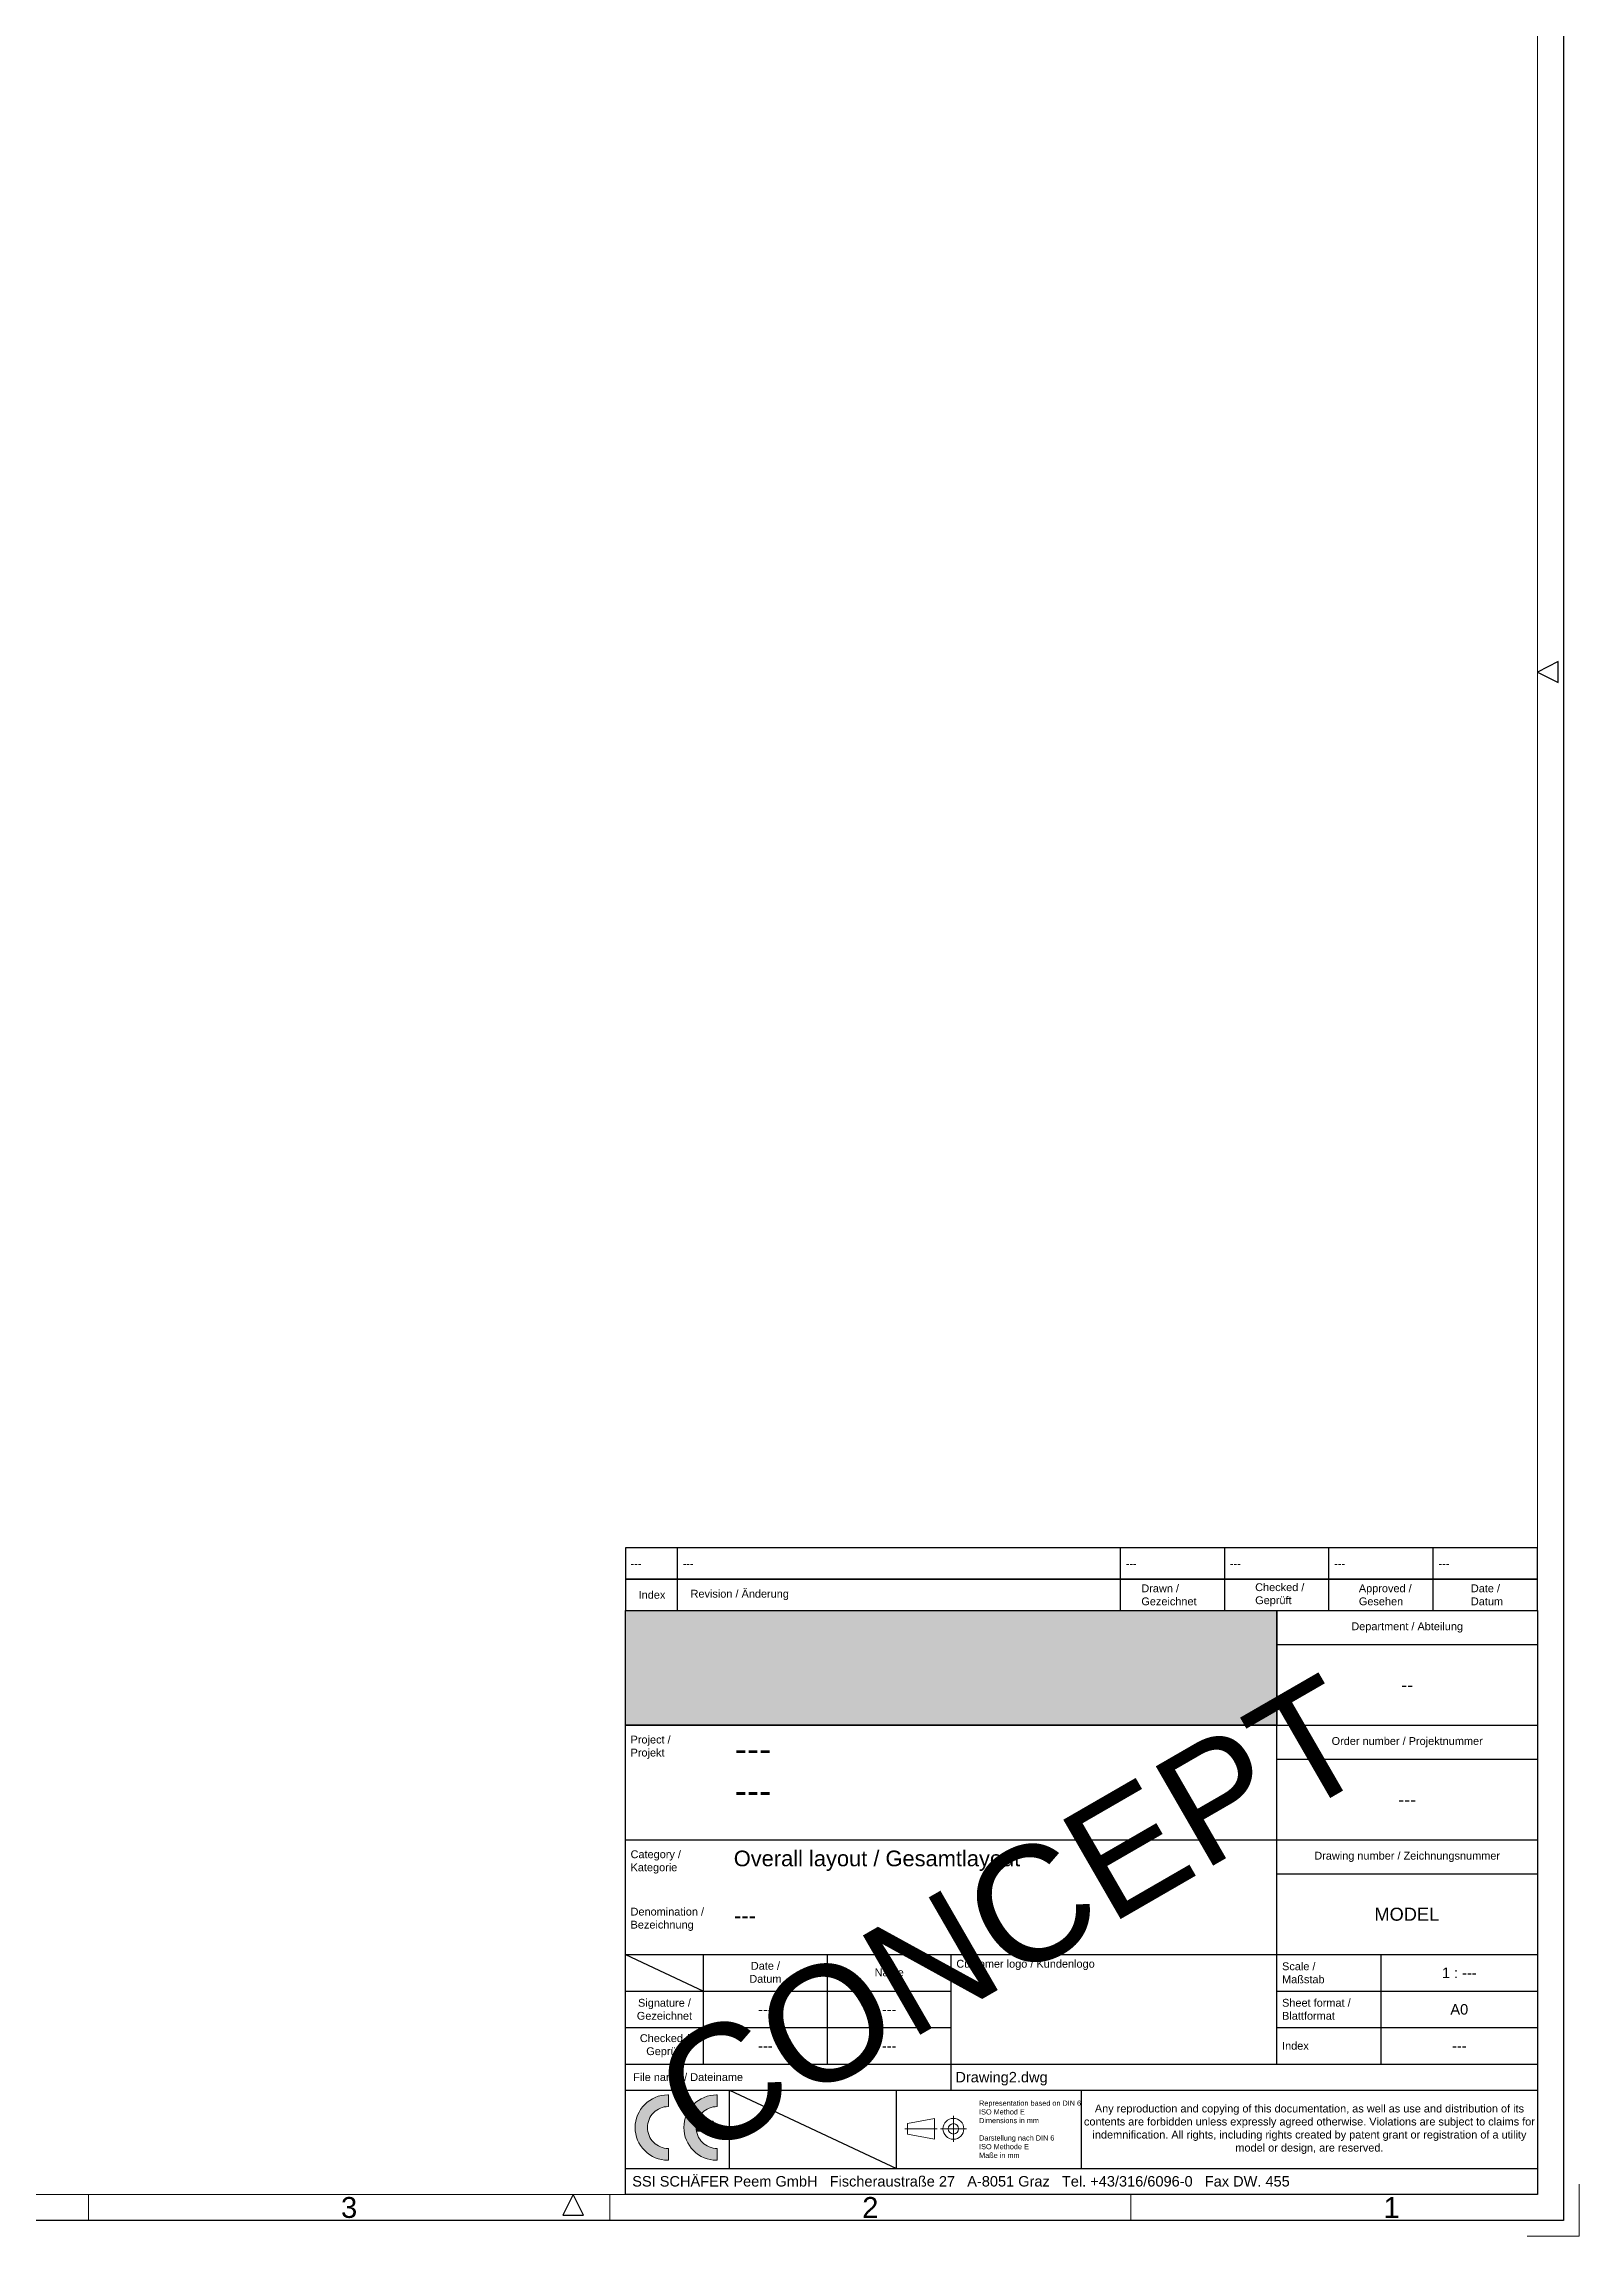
# Paper-space layout 'A0' of a CAD drawing. Header units: millimetres. Extents: x 0 to 1189, y 0 to 841.
# Drawn here: x 894.4 to 1189, y 0 to 420.5 of the extents above; entities that cross this region are included whole.
import ezdxf
from ezdxf.enums import TextEntityAlignment as Align

# ---------------------------------------------------------------- set-up
doc = ezdxf.new("R2010")
doc.units = ezdxf.units.MM
doc.header["$LTSCALE"] = 12.5
doc.linetypes.add('CENTER2', pattern=[1.125, 0.75, -0.125, 0.125, -0.125])
doc.layers.add('SSI_TEXT', color=7, linetype='Continuous')
doc.styles.add('Arial', font='arial.ttf')
doc.styles.add('SSI Arial', font='arial.ttf')

# ---------------------------------------------------------------- blocks, each defined once
blk = doc.blocks.new('SSI_REVISION_fac78210-8569-462b-9b57-b80d262d5462')
for p, q in [((10, 0), (10, 6)), ((95, 0), (95, 6)), ((115, 0), (115, 6)), ((135, 0), (135, 6)), ((155, 0), (155, 6))]:
    blk.add_line(p, q)
blk.add_lwpolyline([(0, 0), (175, 0), (175, 6), (0, 6)], close=True)
at = {"layer": 'SSI_TEXT', "style": 'Arial'}
for tag, p in [('INDEX', (1, 3)), ('REVISION', (11, 3)), ('DRAWN', (96, 3)), ('PROVED', (116, 3)), ('SEEN', (136, 3)), ('DATE', (156, 3))]:
    blk.add_attdef(tag, text='', height=1.5, dxfattribs=at).set_placement(p, align=Align.MIDDLE_LEFT)
blk = doc.blocks.new('*U20')
for p, q in [((5, 830), (5, -5)), ((5, -5), (-1178, -5))]:
    blk.add_line(p, q)
at = {"lineweight": 15}
for p, q in [((0, 0), (0, 825)), ((-1158, 0), (0, 0)), ((-278, 0), (-278, -5)), ((-178, 0), (-178, -5)), ((-78, 0), (-78, -5)), ((8, 2), (8, -8)), ((-2, -8), (8, -8))]:
    blk.add_line(p, q, dxfattribs=at)
for points in [[(0, 292), (4, 290), (4, 294), (0, 292)], [(-185, 0), (-187, -4), (-183, -4), (-185, 0)]]:
    blk.add_lwpolyline(points)
at = {"lineweight": 15, "style": 'SSI Arial'}
for s, p in [('3', (-228, -2.5)), ('2', (-128, -2.5)), ('1', (-28, -2.5))]:
    blk.add_text(s, height=4, dxfattribs=at).set_placement(p, align=Align.MIDDLE_CENTER)
blk = doc.blocks.new('*U19')
at = {"true_color": 0xfffe00}
blk.add_hatch(color=2, dxfattribs=at).paths.add_polyline_path([(-50, 90), (-50, 112), (-175, 112), (-175, 101.02), (-175, 90)])
h = blk.add_hatch(color=1)
h.paths.add_polyline_path([(-135.27, 97.02), (-138.42, 97.02), (-138.42, 105.11), (-135.27, 105.11)])
h.paths.add_polyline_path([(-148.54, 102.81), (-154.23, 102.81), (-154.7, 102.24), (-148.54, 102.24), (-148.54, 97.02), (-156.2, 97.02), (-158, 99.37), (-151.41, 99.37), (-151.41, 99.89), (-158.42, 99.89), (-159.31, 101.02), (-156.2, 105.11), (-148.54, 105.11)])
h.paths.add_polyline_path([(-138.96, 102.81), (-145.13, 102.81), (-145.13, 102.24), (-138.96, 102.24), (-138.96, 97.02), (-148, 97.02), (-148, 99.37), (-141.88, 99.37), (-141.88, 99.89), (-148, 99.89), (-148, 105.11), (-138.96, 105.11)])
h = blk.add_hatch(color=256)
h.paths.add_polyline_path([(-70.95, 103.32), (-69.44, 103.32), (-69.31, 103.32), (-69.19, 103.31), (-69.06, 103.29), (-68.95, 103.27), (-68.84, 103.24), (-68.74, 103.21), (-68.63, 103.16), (-68.55, 103.11), (-68.46, 103.05), (-68.39, 102.99), (-68.32, 102.92), (-68.27, 102.85), (-68.23, 102.76), (-68.2, 102.67), (-68.18, 102.58), (-68.18, 102.34), (-68.18, 102.24), (-68.19, 102.16), (-68.23, 102.08), (-68.27, 102.01), (-68.32, 101.94), (-68.39, 101.88), (-68.47, 101.83), (-68.55, 101.79), (-68.66, 101.75), (-68.77, 101.72), (-68.89, 101.69), (-69.03, 101.67), (-69.17, 101.65), (-69.33, 101.64), (-69.5, 101.63), (-69.68, 101.63), (-70.95, 101.63)], flags=16)
h.paths.add_polyline_path([(-69.96, 99.94), (-69.71, 99.93), (-69.47, 99.92), (-69.26, 99.9), (-69.08, 99.87), (-68.92, 99.83), (-68.79, 99.78), (-68.73, 99.75), (-68.67, 99.72), (-68.62, 99.68), (-68.56, 99.64), (-68.52, 99.6), (-68.49, 99.55), (-68.45, 99.51), (-68.42, 99.46), (-68.37, 99.35), (-68.32, 99.22), (-68.3, 99.08), (-68.28, 98.93), (-68.27, 98.75), (-68.27, 98.38), (-68.26, 98.13), (-68.25, 97.89), (-68.24, 97.69), (-68.21, 97.51), (-68.19, 97.34), (-68.17, 97.21), (-68.14, 97.1), (-68.13, 97.02), (-64.88, 97.02), (-64.88, 97.25), (-64.94, 97.26), (-65, 97.27), (-65.05, 97.29), (-65.09, 97.33), (-65.12, 97.37), (-65.15, 97.42), (-65.17, 97.49), (-65.19, 97.57), (-65.2, 97.75), (-65.21, 97.99), (-65.21, 98.27), (-65.2, 98.81), (-65.21, 99.08), (-65.24, 99.33), (-65.25, 99.44), (-65.27, 99.54), (-65.3, 99.65), (-65.32, 99.74), (-65.36, 99.83), (-65.39, 99.91), (-65.43, 99.98), (-65.47, 100.06), (-65.51, 100.12), (-65.55, 100.19), (-65.61, 100.25), (-65.66, 100.3), (-65.77, 100.4), (-65.9, 100.49), (-66.04, 100.57), (-66.18, 100.64), (-66.5, 100.76), (-66.85, 100.88), (-66.65, 100.93), (-66.46, 100.99), (-66.29, 101.07), (-66.13, 101.14), (-65.98, 101.24), (-65.86, 101.34), (-65.74, 101.45), (-65.63, 101.57), (-65.54, 101.7), (-65.46, 101.83), (-65.4, 101.98), (-65.35, 102.12), (-65.31, 102.28), (-65.28, 102.57), (-65.26, 102.73), (-65.25, 102.9), (-65.25, 103.03), (-65.26, 103.17), (-65.28, 103.3), (-65.31, 103.43), (-65.33, 103.55), (-65.37, 103.66), (-65.42, 103.77), (-65.47, 103.88), (-65.53, 103.98), (-65.59, 104.08), (-65.67, 104.17), (-65.75, 104.26), (-65.85, 104.34), (-65.95, 104.43), (-66.06, 104.5), (-66.17, 104.57), (-66.31, 104.63), (-66.45, 104.69), (-66.59, 104.75), (-66.76, 104.81), (-66.92, 104.86), (-67.1, 104.9), (-67.3, 104.94), (-67.5, 104.98), (-67.71, 105.01), (-67.94, 105.04), (-68.18, 105.06), (-68.43, 105.08), (-68.68, 105.09), (-68.96, 105.11), (-69.24, 105.11), (-69.53, 105.11), (-74.11, 105.11), (-74.11, 97.02), (-70.95, 97.02), (-70.95, 99.94)])
h.paths.add_polyline_path([(-94.04, 103.7), (-91.78, 103.7), (-91.78, 105.11), (-94.04, 105.11)], flags=17)
h.paths.add_polyline_path([(-95.84, 99.98), (-97.82, 99.98), (-96.87, 102.76)], flags=16)
h.paths.add_polyline_path([(-90.92, 97.02), (-90.92, 105.11), (-83.34, 105.11), (-83.34, 103.32), (-87.71, 103.32), (-87.71, 101.91), (-84.23, 101.91), (-84.23, 100.08), (-87.71, 100.08), (-87.71, 97.02)])
h.paths.add_polyline_path([(-115.44, 101.95), (-115.46, 102.1), (-115.5, 102.23), (-115.55, 102.36), (-115.61, 102.48), (-115.68, 102.59), (-115.77, 102.69), (-115.86, 102.79), (-115.97, 102.87), (-116.08, 102.95), (-116.21, 103.02), (-116.35, 103.08), (-116.49, 103.12), (-116.64, 103.16), (-116.81, 103.19), (-116.98, 103.2), (-117.16, 103.2), (-117.26, 103.2), (-117.37, 103.19), (-117.46, 103.19), (-117.56, 103.17), (-117.65, 103.15), (-117.74, 103.13), (-117.82, 103.1), (-117.91, 103.07), (-117.99, 103.03), (-118.06, 102.99), (-118.14, 102.94), (-118.22, 102.89), (-118.28, 102.84), (-118.34, 102.78), (-118.4, 102.72), (-118.46, 102.65), (-118.52, 102.57), (-118.57, 102.5), (-118.62, 102.42), (-118.67, 102.34), (-118.71, 102.24), (-118.74, 102.15), (-118.78, 102.06), (-118.81, 101.95), (-118.84, 101.84), (-118.86, 101.73), (-118.89, 101.61), (-118.9, 101.5), (-118.92, 101.24), (-118.93, 100.98), (-118.93, 100.77), (-118.91, 100.58), (-118.9, 100.38), (-118.86, 100.2), (-118.82, 100.02), (-118.76, 99.84), (-118.72, 99.75), (-118.68, 99.68), (-118.63, 99.6), (-118.59, 99.52), (-118.53, 99.46), (-118.47, 99.39), (-118.41, 99.32), (-118.34, 99.26), (-118.27, 99.2), (-118.19, 99.15), (-118.1, 99.1), (-118, 99.06), (-117.91, 99.01), (-117.8, 98.98), (-117.69, 98.95), (-117.57, 98.92), (-117.44, 98.9), (-117.31, 98.89), (-117.17, 98.88), (-117.02, 98.88), (-116.84, 98.89), (-116.66, 98.9), (-116.5, 98.94), (-116.35, 98.98), (-116.22, 99.03), (-116.09, 99.09), (-115.98, 99.17), (-115.88, 99.25), (-115.79, 99.35), (-115.71, 99.44), (-115.64, 99.55), (-115.58, 99.66), (-115.53, 99.79), (-115.49, 99.91), (-115.46, 100.04), (-115.44, 100.18), (-112.41, 100.18), (-112.45, 100), (-112.48, 99.81), (-112.53, 99.64), (-112.59, 99.47), (-112.65, 99.3), (-112.73, 99.15), (-112.8, 98.99), (-112.89, 98.84), (-112.99, 98.7), (-113.09, 98.56), (-113.2, 98.43), (-113.31, 98.3), (-113.44, 98.18), (-113.58, 98.06), (-113.71, 97.95), (-113.86, 97.85), (-114.01, 97.75), (-114.16, 97.65), (-114.33, 97.57), (-114.5, 97.49), (-114.68, 97.42), (-114.86, 97.35), (-115.05, 97.29), (-115.24, 97.23), (-115.44, 97.18), (-115.64, 97.14), (-115.85, 97.1), (-116.07, 97.07), (-116.29, 97.05), (-116.52, 97.03), (-116.75, 97.02), (-116.97, 97.02), (-117.26, 97.03), (-117.55, 97.03), (-117.83, 97.06), (-118.11, 97.09), (-118.37, 97.13), (-118.62, 97.18), (-118.87, 97.23), (-119.11, 97.3), (-119.35, 97.37), (-119.57, 97.45), (-119.78, 97.54), (-119.98, 97.64), (-120.19, 97.74), (-120.37, 97.85), (-120.55, 97.97), (-120.72, 98.1), (-120.88, 98.23), (-121.04, 98.38), (-121.18, 98.52), (-121.31, 98.68), (-121.44, 98.84), (-121.55, 99.01), (-121.65, 99.19), (-121.74, 99.37), (-121.82, 99.57), (-121.89, 99.76), (-121.95, 99.96), (-122.01, 100.17), (-122.05, 100.38), (-122.07, 100.6), (-122.09, 100.83), (-122.09, 101.06), (-122.09, 101.29), (-122.07, 101.52), (-122.04, 101.73), (-122, 101.95), (-121.95, 102.16), (-121.88, 102.35), (-121.8, 102.55), (-121.72, 102.74), (-121.62, 102.92), (-121.52, 103.1), (-121.4, 103.27), (-121.27, 103.43), (-121.15, 103.59), (-121, 103.74), (-120.85, 103.88), (-120.69, 104.02), (-120.53, 104.15), (-120.35, 104.27), (-120.17, 104.38), (-119.98, 104.49), (-119.79, 104.58), (-119.59, 104.67), (-119.38, 104.76), (-119.17, 104.83), (-118.95, 104.89), (-118.73, 104.95), (-118.5, 105), (-118.27, 105.04), (-118.03, 105.07), (-117.79, 105.1), (-117.54, 105.11), (-117.3, 105.11), (-117.03, 105.11), (-116.76, 105.1), (-116.51, 105.08), (-116.26, 105.06), (-116.01, 105.03), (-115.79, 105), (-115.56, 104.95), (-115.34, 104.9), (-115.13, 104.84), (-114.93, 104.78), (-114.73, 104.72), (-114.54, 104.64), (-114.37, 104.56), (-114.19, 104.48), (-114.03, 104.38), (-113.87, 104.28), (-113.72, 104.18), (-113.58, 104.07), (-113.45, 103.95), (-113.32, 103.83), (-113.2, 103.7), (-113.09, 103.57), (-113, 103.43), (-112.9, 103.29), (-112.82, 103.14), (-112.74, 102.98), (-112.68, 102.83), (-112.62, 102.66), (-112.57, 102.49), (-112.52, 102.32), (-112.49, 102.13), (-112.46, 101.95)])
h.paths.add_polyline_path([(-111.87, 97.02), (-111.87, 105.11), (-108.67, 105.11), (-108.67, 102.34), (-105.66, 102.34), (-105.66, 105.11), (-102.5, 105.11), (-102.5, 97.02), (-105.66, 97.02), (-105.66, 100.22), (-108.67, 100.22), (-108.67, 97.02)])
h.paths.add_polyline_path([(-99.34, 103.7), (-99.34, 105.11), (-101.64, 105.11), (-101.64, 103.7)], flags=17)
h.paths.add_polyline_path([(-98.86, 97.02), (-98.34, 98.38), (-95.18, 98.38), (-94.66, 97.02), (-91.46, 97.02), (-95.09, 105.11), (-98.34, 105.11), (-101.96, 97.02)])
h.paths.add_polyline_path([(-125.72, 102.65), (-125.74, 102.74), (-125.78, 102.83), (-125.83, 102.91), (-125.89, 102.97), (-125.95, 103.03), (-126.03, 103.08), (-126.1, 103.13), (-126.19, 103.16), (-126.28, 103.2), (-126.37, 103.24), (-126.47, 103.26), (-126.57, 103.28), (-126.67, 103.3), (-126.77, 103.3), (-126.87, 103.3), (-126.98, 103.3), (-127.22, 103.3), (-127.44, 103.27), (-127.53, 103.26), (-127.61, 103.24), (-127.68, 103.22), (-127.75, 103.19), (-127.81, 103.17), (-127.86, 103.14), (-127.9, 103.1), (-127.95, 103.07), (-127.97, 103.02), (-127.99, 102.98), (-128, 102.93), (-128, 102.88), (-127.99, 102.78), (-127.94, 102.68), (-127.87, 102.6), (-127.77, 102.52), (-127.64, 102.46), (-127.5, 102.4), (-127.33, 102.34), (-127.14, 102.28), (-126.25, 102.09), (-125.23, 101.89), (-124.97, 101.83), (-124.72, 101.76), (-124.46, 101.69), (-124.22, 101.61), (-123.98, 101.52), (-123.75, 101.42), (-123.54, 101.31), (-123.33, 101.19), (-123.14, 101.05), (-122.97, 100.9), (-122.83, 100.74), (-122.7, 100.56), (-122.6, 100.37), (-122.52, 100.15), (-122.48, 99.92), (-122.46, 99.67), (-122.47, 99.5), (-122.49, 99.34), (-122.52, 99.18), (-122.55, 99.03), (-122.6, 98.89), (-122.65, 98.75), (-122.72, 98.61), (-122.8, 98.49), (-122.88, 98.37), (-122.97, 98.25), (-123.09, 98.14), (-123.2, 98.04), (-123.31, 97.94), (-123.44, 97.83), (-123.58, 97.75), (-123.73, 97.66), (-123.88, 97.59), (-124.05, 97.51), (-124.21, 97.44), (-124.39, 97.37), (-124.57, 97.32), (-124.76, 97.26), (-124.95, 97.22), (-125.16, 97.18), (-125.36, 97.14), (-125.57, 97.1), (-125.8, 97.08), (-126.03, 97.06), (-126.25, 97.04), (-126.49, 97.03), (-126.73, 97.02), (-126.98, 97.02), (-127.21, 97.02), (-127.44, 97.03), (-127.66, 97.04), (-127.88, 97.07), (-128.09, 97.1), (-128.3, 97.14), (-128.5, 97.17), (-128.69, 97.22), (-128.88, 97.27), (-129.07, 97.33), (-129.25, 97.39), (-129.42, 97.46), (-129.58, 97.53), (-129.73, 97.6), (-129.88, 97.69), (-130.02, 97.77), (-130.15, 97.86), (-130.28, 97.95), (-130.4, 98.05), (-130.52, 98.16), (-130.62, 98.26), (-130.72, 98.37), (-130.81, 98.47), (-130.89, 98.59), (-130.96, 98.7), (-131.02, 98.82), (-131.08, 98.95), (-131.12, 99.07), (-131.16, 99.19), (-131.19, 99.32), (-131.21, 99.45), (-131.22, 99.57), (-128.23, 99.57), (-128.2, 99.47), (-128.15, 99.39), (-128.09, 99.3), (-128.03, 99.22), (-127.95, 99.15), (-127.87, 99.08), (-127.78, 99.02), (-127.67, 98.97), (-127.59, 98.92), (-127.49, 98.89), (-127.38, 98.85), (-127.27, 98.83), (-127.16, 98.81), (-127.04, 98.79), (-126.92, 98.78), (-126.79, 98.78), (-126.65, 98.78), (-126.51, 98.79), (-126.38, 98.8), (-126.25, 98.82), (-126.14, 98.84), (-126.03, 98.86), (-125.93, 98.9), (-125.85, 98.93), (-125.76, 98.96), (-125.69, 99.01), (-125.63, 99.05), (-125.58, 99.1), (-125.54, 99.15), (-125.52, 99.21), (-125.5, 99.28), (-125.49, 99.35), (-125.51, 99.45), (-125.55, 99.54), (-125.63, 99.63), (-125.73, 99.7), (-125.86, 99.77), (-126, 99.83), (-126.17, 99.89), (-126.36, 99.94), (-127.24, 100.13), (-128.26, 100.33), (-128.52, 100.39), (-128.78, 100.46), (-129.03, 100.54), (-129.28, 100.62), (-129.52, 100.71), (-129.75, 100.82), (-129.96, 100.93), (-130.16, 101.06), (-130.35, 101.2), (-130.52, 101.35), (-130.66, 101.52), (-130.79, 101.72), (-130.89, 101.92), (-130.97, 102.14), (-131.01, 102.39), (-131.03, 102.65), (-131.02, 102.8), (-131, 102.95), (-130.99, 103.08), (-130.94, 103.22), (-130.9, 103.36), (-130.85, 103.48), (-130.78, 103.6), (-130.72, 103.72), (-130.63, 103.83), (-130.55, 103.94), (-130.44, 104.04), (-130.34, 104.15), (-130.23, 104.24), (-130.1, 104.32), (-129.98, 104.41), (-129.84, 104.49), (-129.7, 104.57), (-129.55, 104.64), (-129.39, 104.71), (-129.23, 104.77), (-129.06, 104.82), (-128.88, 104.87), (-128.7, 104.92), (-128.51, 104.96), (-128.32, 105), (-128.12, 105.03), (-127.92, 105.06), (-127.72, 105.07), (-127.5, 105.09), (-127.28, 105.11), (-127.06, 105.11), (-126.84, 105.11), (-126.59, 105.11), (-126.36, 105.1), (-126.14, 105.09), (-125.91, 105.06), (-125.7, 105.04), (-125.5, 105), (-125.3, 104.96), (-125.12, 104.92), (-124.94, 104.87), (-124.76, 104.82), (-124.6, 104.76), (-124.44, 104.69), (-124.29, 104.62), (-124.15, 104.55), (-124.01, 104.47), (-123.88, 104.38), (-123.76, 104.3), (-123.65, 104.21), (-123.54, 104.12), (-123.44, 104.02), (-123.35, 103.93), (-123.26, 103.81), (-123.18, 103.71), (-123.11, 103.6), (-123.04, 103.49), (-122.98, 103.37), (-122.92, 103.26), (-122.88, 103.14), (-122.84, 103.02), (-122.8, 102.9), (-122.77, 102.77), (-122.75, 102.65)])
h.paths.add_polyline_path([(-82.8, 97.02), (-82.8, 105.11), (-74.65, 105.11), (-74.65, 103.32), (-79.59, 103.32), (-79.59, 102.05), (-75.59, 102.05), (-75.59, 100.27), (-79.59, 100.27), (-79.59, 98.86), (-74.65, 98.86), (-74.65, 97.02)])
at = {"linetype": 'Continuous', "lineweight": 0}
h = blk.add_hatch(color=256, dxfattribs=at)
edge = h.paths.add_edge_path()
edge.add_arc((-166.85, 12.84), 6.27, 180, 270)
edge.add_arc((-166.85, 12.84), 6.27, 270, 270.9653)
edge.add_line((-166.74, 6.57), (-166.74, 8.82))
edge.add_arc((-166.74, 12.84), 4.02, 180, 270, ccw=False)
edge.add_arc((-166.74, 12.84), 4.02, 90, 180, ccw=False)
edge.add_line((-166.74, 16.85), (-166.74, 19.1))
edge.add_arc((-166.85, 12.84), 6.27, 89.0347, 90)
edge.add_arc((-166.85, 12.84), 6.27, 90, 180)
h = blk.add_hatch(color=256, dxfattribs=at)
edge = h.paths.add_edge_path()
edge.add_arc((-157.5, 12.84), 6.27, 180, 270)
edge.add_arc((-157.5, 12.84), 6.27, 270, 270.9653)
edge.add_line((-157.39, 6.57), (-157.39, 8.82))
edge.add_arc((-157.39, 12.84), 4.02, 180, 270, ccw=False)
edge.add_arc((-157.39, 12.84), 4.02, 90, 180, ccw=False)
edge.add_line((-157.39, 16.85), (-157.39, 19.1))
edge.add_arc((-157.5, 12.84), 6.27, 89.0347, 90)
edge.add_arc((-157.5, 12.84), 6.27, 90, 180)
h = blk.add_hatch(color=256, dxfattribs=at)
edge = h.paths.add_edge_path()
edge.add_arc((-157.39, 12.81), 4.02, 162.1598, 180)
edge.add_arc((-157.39, 12.81), 4.02, 180, 189.8688)
edge.add_line((-161.35, 12.13), (-158.12, 12.13))
edge.add_line((-158.12, 12.13), (-158.12, 14.05))
edge.add_line((-158.12, 14.05), (-161.21, 14.05))
for p, q in [((-165, 112), (-165, 118)), ((-80, 112), (-80, 118)), ((-60, 112), (-60, 118)), ((-40, 112), (-40, 118)), ((-20, 112), (-20, 118)), ((-50, 25), (-50, 112)), ((-50, 105.5), (0, 105.5)), ((-175, 90), (-50, 90)), ((-50, 90), (0, 90)), ((-50, 83.5), (0, 83.5)), ((-175, 68), (-50, 68)), ((-50, 68), (0, 68)), ((-50, 61.5), (0, 61.5)), ((-175, 46), (0, 46)), ((-175, 46), (-160, 39)), ((-160, 25), (-160, 46)), ((-136.25, 46), (-136.25, 25)), ((-112.5, 20), (-112.5, 46)), ((-30, 25), (-30, 46)), ((-175, 39), (-112.5, 39)), ((-50, 39), (0, 39)), ((-175, 32), (-112.5, 32)), ((-50, 32), (0, 32)), ((-175, 25), (0, 25)), ((-175, 20), (0, 20)), ((-155, 5), (-155, 20)), ((-155, 20), (-123, 5)), ((-123, 5), (-123, 20)), ((-87.5, 5), (-87.5, 20)), ((-175, 5), (0, 5))]:
    blk.add_line(p, q)
for p, q in [((-120.88, 13.59), (-115.69, 14.59)), ((-120.88, 11.59), (-120.88, 13.59)), ((-115.69, 14.59), (-115.69, 10.59)), ((-112.06, 15.09), (-112.06, 10.09)), ((-115.69, 10.59), (-120.88, 11.59)), ((-109.56, 12.59), (-114.56, 12.59))]:
    blk.add_line(p, q, dxfattribs=at)
at = {"linetype": 'CENTER2', "lineweight": 0}
blk.add_line((-121.38, 12.59), (-115.19, 12.59), dxfattribs=at)
for points in [[(-175, 112), (0, 112), (0, 118), (-175, 118)], [(-175, 112), (0, 112), (0, 0), (-175, 0)], [(-175, 112), (-50, 112), (-50, 90), (-175, 90)]]:
    blk.add_lwpolyline(points, close=True)
at = {"linetype": 'Continuous', "lineweight": 5, "flags": 128}
for points in [[(-173.12, 12.84, 0.414214), (-166.85, 6.57, 0.004212), (-166.74, 6.57), (-166.74, 8.82, -0.414214), (-170.76, 12.84, -0.414214), (-166.74, 16.85), (-166.74, 19.1, 0.004212), (-166.85, 19.1, 0.414214)], [(-163.77, 12.84, 0.414214), (-157.5, 6.57, 0.004212), (-157.39, 6.57), (-157.39, 8.82, -0.414214), (-161.41, 12.84, -0.414214), (-157.39, 16.85), (-157.39, 19.1, 0.004212), (-157.5, 19.1, 0.414214)], [(-161.21, 14.05, 0.078), (-161.41, 12.81, 0.043087), (-161.35, 12.13), (-158.12, 12.13), (-158.12, 14.05), (-161.21, 14.05)]]:
    blk.add_lwpolyline(points, format="xyb", close=True, dxfattribs=at)
at = {"linetype": 'Continuous', "lineweight": 0}
for radius in [2, 1]:
    blk.add_circle((-112.06, 12.59), radius, dxfattribs=at)
at = {"style": 'SSI Arial'}
for s, insert, char_height, width, attachment_point in [('Index', (-172.45, 115), 1.5, 7.4598, 4), ('Revision / Änderung', (-162.49, 115), 1.5, 75, 4), ('Drawn / ^M^JGezeichnet', (-76, 115), 1.5, 16, 4), ('Checked / ^M^JGeprüft', (-54.16, 115), 1.5, 14.1649, 4), ('Approved / ^M^JGesehen', (-34.27, 115), 1.5, 14.2661, 4), ('Date / ^M^JDatum', (-12.78, 115), 1.5, 12.7843, 4), ('Department / Abteilung', (-25, 108.75), 1.5, 50, 5), ('Project / ^M^JProjekt', (-174, 88), 1.5, 19, 1), ('Order number / Projektnummer', (-25, 86.75), 1.5, 50, 5), ('Category / ^M^JKategorie', (-174, 66), 1.5, 19, 1), ('Drawing number / Zeichnungsnummer', (-25, 64.75), 1.5, 50, 5), ('Denomination / ^M^JBezeichnung', (-174, 55), 1.5, 19, 1), ('Date / ^M^JDatum', (-148.13, 42.59), 1.5, 23.75, 5), ('Name', (-124.38, 42.59), 1.5, 23.75, 5), ('Customer logo / Kundenlogo', (-111.5, 45), 1.5, 62.5, 1), ('Scale / ^M^JMaßstab', (-49, 42.5), 1.5, 18, 4), ('Signature / ^M^JGezeichnet', (-167.5, 35.5), 1.5, 15, 5), ('Sheet format / ^M^JBlattformat', (-49, 35.5), 1.5, 18, 4), ('Checked / ^M^JGeprüft', (-167.5, 28.5), 1.5, 15, 5), ('Index', (-49, 28.5), 1.5, 18, 4), ('File name / Dateiname', (-173.5, 22.5), 1.5, 50, 4), ('Representation based on DIN 6 \\PISO Method E \\PDimensions in mm\\P^M^JDarstellung nach DIN 6 \\PISO Methode E \\PMaße in mm', (-107.13, 12.5), 1, 19.6289, 4), ('Any reproduction and copying of this documentation, as well as use and distribution of its contents are forbidden unless expressly agreed otherwise. Violations are subject to claims for indemnification. All rights, including rights created by patent grant or registration of a utility model or design, are reserved.', (-43.75, 12.5), 1.5, 87, 5)]:
    blk.add_mtext(s, dxfattribs=dict(at, insert=insert, char_height=char_height, width=width, attachment_point=attachment_point))
at = {"color": 1, "style": 'SSI Arial'}
blk.add_attdef('DRAWING_STATUS_001', (-160.52, 6.32), '', height=22, rotation=30, dxfattribs=at)
at = {"style": 'SSI Arial'}
for tag, height, p in [('ABTEILUNG', 2.5, (-25, 97.75)), ('PROJEKTNR', 2.5, (-25, 75.75)), ('MASSSTAB', 2, (-15, 42.5)), ('GEZ_D', 2, (-148.13, 35.5)), ('GEZ_N', 2, (-124.38, 35.5)), ('BLATTFORMAT', 2, (-15, 35.5)), ('GEPR_D', 2, (-148.13, 28.5)), ('GEPR_N', 2, (-124.38, 28.5)), ('INDEX', 2, (-15, 28.5))]:
    blk.add_attdef(tag, text='', height=height, dxfattribs=at).set_placement(p, align=Align.MIDDLE_CENTER)
for tag, p in [('PROJEKT1', (-154, 88)), ('PROJEKT2', (-154, 80))]:
    blk.add_attdef(tag, text='', height=5, dxfattribs=at).set_placement(p, align=Align.TOP_LEFT)
for tag, p, height in [('DYNKATEGORIE_VISIBLE_001', (-154.2, 62.95), 3), ('PLAN-BEZEICHNUNG_001', (-154.13, 52), 3), ('ZEICHNUNGSNUMMER_001', (-31.28, 52.5), 2.5), ('SSI_LOCATION', (-173.68, 1.52), 2)]:
    blk.add_attdef(tag, p, '', height=height, dxfattribs=at)
at = {"style": 'SSI Arial', "flags": 1}
blk.add_attdef('DYNKATEGORIE', text='', height=2, dxfattribs=at).set_placement((-154, 61), align=Align.TOP_LEFT)
at = {"style": 'SSI Arial'}
blk.add_attdef('DATEINAME.DWG', text='', height=2, dxfattribs=at).set_placement((-111.68, 22.5), align=Align.MIDDLE_LEFT)

psp = doc.layouts.new('A0')

# ---------------------------------------------------------------- block references
psp.add_blockref('*U20', (1181, 8))
for name, p, values in [('SSI_REVISION_fac78210-8569-462b-9b57-b80d262d5462', (1006, 126), {'INDEX': '---', 'REVISION': '---', 'DRAWN': '---', 'PROVED': '---', 'SEEN': '---', 'DATE': '---'}), ('*U19', (1181, 8), {'ABTEILUNG': '--', 'PROJEKTNR': '---', 'ZEICHNUNGSNUMMER_001': 'MODEL', 'PROJEKT1': '---', 'PROJEKT2': '---', 'DYNKATEGORIE_VISIBLE_001': 'Overall layout / Gesamtlayout', 'PLAN-BEZEICHNUNG_001': '---', 'MASSSTAB': '1 : ---', 'BLATTFORMAT': 'A0', 'INDEX': '---', 'GEZ_D': '---', 'GEZ_N': '---', 'GEPR_D': '---', 'GEPR_N': '---', 'DATEINAME.DWG': 'Drawing2.dwg', 'DRAWING_STATUS_001': 'CONCEPT', 'SSI_LOCATION': 'SSI SCHÄFER Peem GmbH   Fischeraustraße 27   A-8051 Graz   Tel. +43/316/6096-0   Fax DW. 455'})]:
    psp.add_blockref(name, p).add_auto_attribs(values)

doc.saveas('drawing.dxf')
